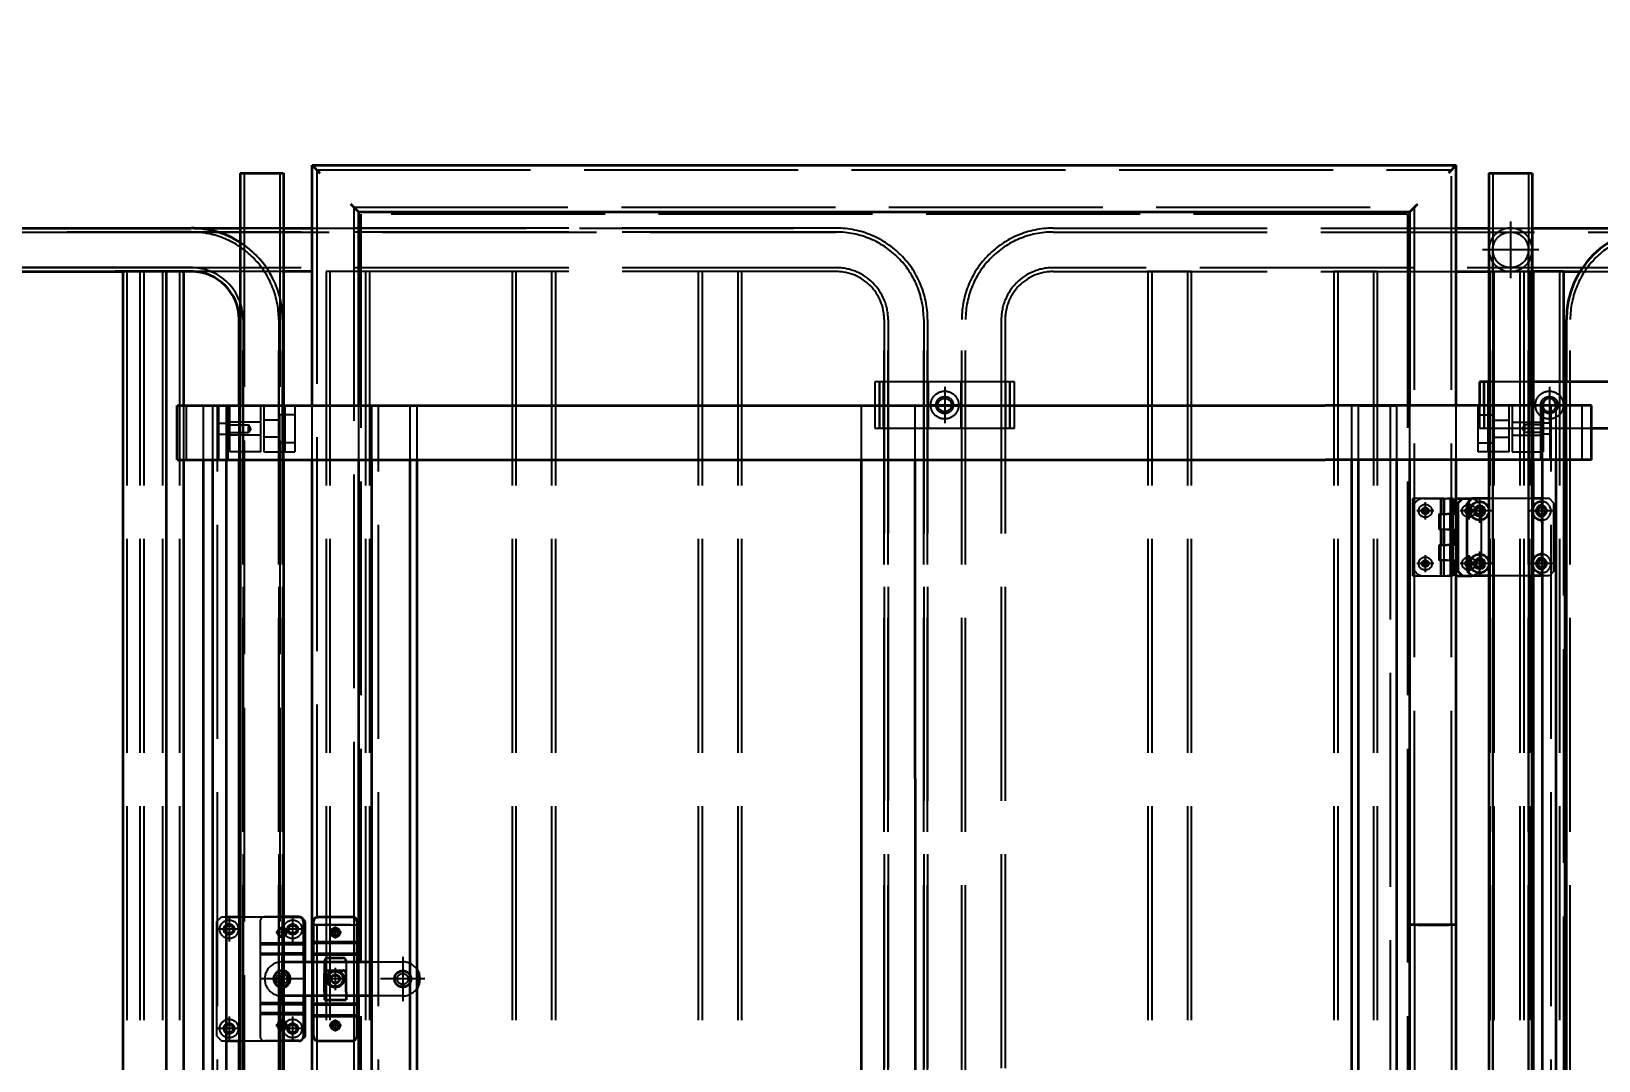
# Model space of a CAD drawing. Header units: millimetres. Extents: x -73083 to 81340, y -6859 to 6812.
# Drawn here: x -67263 to -66252, y -2257 to -1593 of the extents above; entities that cross this region are included whole.
import ezdxf

# ---------------------------------------------------------------- set-up
doc = ezdxf.new("R2010")
doc.units = ezdxf.units.MM
doc.linetypes.add('AM_ISO02W050', pattern=[7.5, 6, -1.5])
doc.linetypes.add('AM_ISO08W050', pattern=[18, 12, -1.5, 3, -1.5])
doc.layers.add('AM_7', color=2, linetype='AM_ISO08W050', lineweight=25)
doc.layers.add('AM_HID', color=1, linetype='AM_ISO02W050', lineweight=25)
doc.layers.add('word_dim', color=253, linetype='Continuous')
doc.styles.get("Standard").update_dxf_attribs({"font": 'romans.shx', "bigfont": 'bigfont.shx'})
doc.dimstyles.new('STANDARD 1-23', dxfattribs={"dimscale": 23, "dimtxt": 3.5, "dimasz": 3, "dimexe": 1, "dimexo": 0, "dimgap": 1, "dimtad": 3, "dimdsep": 46, "dimtxsty": 'Standard', "dimblk1": 'OPEN', "dimblk2": 'OPEN', "dimsah": 1, "dimcen": 0, "dimclrd": 256, "dimclre": 256, "dimclrt": 3, "dimazin": 2, "dimtfac": 1, "dimtmove": 0, "dimatfit": 3, "dimldrblk": 'OPEN', "dimfxl": 0, "dimtolj": 1, "dimtzin": 0, "dimlwd": 13, "dimlwe": 13, "dimarcsym": 0})

# ---------------------------------------------------------------- blocks, each defined once
blk = doc.blocks.new('_Open')
at = {"color": 0, "lineweight": -2}
for p, q in [((-1, 0.167), (0, 0)), ((-1, -0.167), (0, 0)), ((0, 0), (-1, 0))]:
    blk.add_line(p, q, dxfattribs=at)
blk = doc.blocks.new('*D1040')
at = {"layer": 'DEFPOINTS', "color": 0, "ltscale": 2}
for p in [(-68078.9, -1592.7), (-70152.9, -5613.8), (-66960, -5613.8)]:
    blk.add_point(p, dxfattribs=at)
at = {"layer": 'word_dim', "lineweight": 13, "ltscale": 2}
for p, q in [((-68078.9, -1592.7), (-70175.9, -1592.7)), ((-70152.9, -1661.7), (-70152.9, -5544.8)), ((-66960, -5613.8), (-70175.9, -5613.8))]:
    blk.add_line(p, q, dxfattribs=at)
at = {"layer": 'word_dim', "lineweight": 13, "ltscale": 2, "xscale": 69, "yscale": 69, "zscale": 69}
for p, rotation in [((-70152.9, -1592.7), 90), ((-70152.9, -5613.8), 270)]:
    blk.add_blockref('_Open', p, dxfattribs=dict(at, rotation=rotation))
at = {"layer": 'word_dim', "color": 3, "ltscale": 2, "insert": (-70216.1, -3603.3), "char_height": 80.5, "attachment_point": 5, "rotation": 90}
blk.add_mtext('\\A1;4021.2', dxfattribs=at)

msp = doc.modelspace()

# ---------------------------------------------------------------- linework, layer by layer
at = {"color": 7, "lineweight": 35, "ltscale": 23}
for p, q in [((-67128.29833, -1684.09338), (-67114.29833, -1684.09338)), ((-67128.29833, -1684.09338), (-67128.29821, -1834.09338)), ((-67114.29833, -1684.09338), (-67100.29833, -1684.09338)), ((-67100.29833, -1684.09338), (-67100.29821, -1834.09313)), ((-67081.98253, -1679.09338), (-66343.98247, -1679.09265)), ((-67081.98253, -1679.09338), (-67076.98253, -1684.09338)), ((-67081.98241, -1834.09289), (-67081.98253, -1679.09338)), ((-66343.98247, -1679.09265), (-66348.98247, -1684.09265)), ((-66343.98247, -1834.09216), (-66343.98247, -1679.09265)), ((-66322.98296, -1684.09265), (-66308.98296, -1684.09265)), ((-66322.98296, -1684.09265), (-66322.98296, -1834.09265)), ((-66308.98296, -1684.09265), (-66294.98296, -1684.09265)), ((-66294.98296, -1684.09265), (-66294.98296, -1834.0924)), ((-67051.98247, -1709.09338), (-67056.98247, -1704.09338)), ((-66373.98247, -1709.09265), (-66368.98247, -1704.09265)), ((-67051.98247, -1709.09338), (-66373.98247, -1709.09265)), ((-67051.98247, -1709.09338), (-67051.98247, -1834.09289)), ((-66373.98247, -1834.09216), (-66373.98247, -1709.09265)), ((-66373.98247, -1834.0924), (-66373.98247, -1709.09265)), ((-67584.98131, -1719.64343), (-67179.98131, -1719.64294)), ((-67179.98131, -1719.64294), (-67159.98131, -1719.64294)), ((-67158.04296, -1719.6715), (-67128.30138, -1719.6715)), ((-67100.30138, -1719.6715), (-67081.98558, -1719.6715)), ((-66343.98565, -1719.67077), (-66322.98613, -1719.67077)), ((-66294.98613, -1719.67077), (-66215.76714, -1719.67077)), ((-66294.98223, -1778.6466), (-66294.98198, -1733.67761)), ((-66294.97783, -1733.69323), (-66294.97783, -1747.60876)), ((-67285.98235, -1747.64294), (-67203.98229, -1747.64294)), ((-67284.95806, -1747.67175), (-67208.95708, -1747.67175)), ((-67203.98546, -1747.67175), (-67208.95708, -1747.67175)), ((-67175.98229, -1747.64294), (-67203.98229, -1747.64294)), ((-67203.98229, -1747.64294), (-67203.98143, -2800.67102)), ((-67159.98131, -1747.64294), (-67175.98229, -1747.64294)), ((-67175.98229, -1747.64294), (-67175.98143, -2800.67102)), ((-67164.95812, -1747.6715), (-67175.98229, -1747.6715)), ((-67158.57799, -1747.6715), (-67164.95812, -1747.6715)), ((-67164.95812, -1747.6715), (-67164.958, -1834.09338)), ((-67081.98558, -1747.6715), (-67100.30138, -1747.6715)), ((-66343.98565, -1747.67077), (-66322.98027, -1747.67077)), ((-66294.34185, -1747.6466), (-66294.98223, -1747.6466)), ((-66294.34185, -1747.6466), (-66294.34185, -1834.0924)), ((-66294.34111, -1747.6466), (-66294.34111, -1834.0924)), ((-66294.34038, -1747.6466), (-66294.34014, -1834.0924)), ((-66294.3394, -1747.6466), (-66294.3394, -1834.09216)), ((-66294.33867, -1747.6466), (-66294.33867, -1834.09216)), ((-66274.95806, -1747.67077), (-66294.33867, -1747.67077)), ((-66274.95806, -1747.67077), (-66264.19268, -1747.67077)), ((-66274.95806, -1747.67077), (-66274.95806, -1818.79211)), ((-67128.98119, -1834.09313), (-67128.98131, -1778.64294)), ((-66294.98223, -1834.0924), (-66294.98223, -1778.6466)), ((-66272.97759, -1818.79504), (-66272.97759, -1778.6466)), ((-66328.97759, -1818.79504), (-66328.97759, -1834.09216)), ((-66325.97759, -1818.79504), (-66328.97759, -1818.79504)), ((-66325.97759, -1834.09167), (-66325.97759, -1818.79504)), ((-66322.98345, -1818.79504), (-66325.97759, -1818.79504)), ((-66241.97759, -1818.79504), (-66294.34233, -1818.79504)), ((-67168.88524, -1834.09338), (-66428.52813, -1834.09265)), ((-67168.88524, -1869.09338), (-67168.88524, -1834.09338)), ((-66256.8853, -1834.09265), (-66428.52813, -1834.09265)), ((-66407.06377, -1834.09265), (-66382.31499, -1834.09265)), ((-66256.8853, -1869.09265), (-66256.8853, -1834.09265)), ((-66256.88604, -1848.79504), (-66241.97759, -1848.79504)), ((-67168.88524, -1869.09338), (-66428.52813, -1869.09265)), ((-67164.958, -1869.09338), (-67164.95726, -2704.09338)), ((-67152.07982, -2704.09338), (-67152.08055, -1869.09313)), ((-67146.28502, -1869.09313), (-67146.28429, -2704.09338)), ((-67137.22533, -2704.09289), (-67137.22606, -1869.09313)), ((-67128.98095, -2164.09338), (-67128.98119, -1869.09313)), ((-67128.29808, -1869.09313), (-67128.29735, -2704.09338)), ((-67100.29808, -1869.09313), (-67100.29735, -2704.09289)), ((-67081.98204, -2169.09338), (-67081.98229, -1869.09289)), ((-67051.98247, -1869.09289), (-67051.98198, -2193.09387)), ((-67043.45903, -2704.09338), (-67043.45977, -1869.09338)), ((-67018.7105, -2704.09338), (-67018.71123, -1869.09338)), ((-67014.46856, -1869.09338), (-67014.46782, -2704.09338)), ((-66727.88823, -1869.09313), (-66727.8875, -2704.09289)), ((-66692.8875, -2704.09289), (-66692.88823, -1869.09289)), ((-66256.8853, -1869.09265), (-66428.52813, -1869.09265)), ((-66411.30571, -2704.09289), (-66411.30645, -1869.09265)), ((-66407.06304, -2704.09289), (-66407.06377, -1869.09265)), ((-66382.31401, -2704.09289), (-66382.31475, -1869.09265)), ((-66373.98149, -2704.0924), (-66373.98247, -1869.0924)), ((-66373.98198, -2169.09265), (-66373.98223, -1869.09216)), ((-66343.98198, -2169.09265), (-66343.98223, -1869.09216)), ((-66322.98272, -1869.0924), (-66322.98198, -2704.09289)), ((-66294.98272, -1869.0924), (-66294.98198, -2704.0924)), ((-66294.98223, -1894.09265), (-66294.98223, -1869.0924)), ((-66294.34185, -1869.09216), (-66294.34185, -1894.0924)), ((-66294.34111, -1869.09216), (-66294.34111, -1894.0924)), ((-66294.34014, -1869.09191), (-66294.34014, -1894.0924)), ((-66294.3394, -1869.09191), (-66294.3394, -1894.09216)), ((-66294.33867, -1869.09191), (-66294.33867, -1894.09216)), ((-66288.54253, -1869.0924), (-66288.5418, -2704.0924)), ((-66279.48345, -2704.0924), (-66279.48418, -1869.0924)), ((-66273.68779, -2704.0924), (-66273.68853, -1869.0924)), ((-66272.97686, -2704.09191), (-66272.97759, -1869.09167)), ((-66343.98223, -1894.09265), (-66334.98198, -1894.09265)), ((-66339.98223, -1894.09265), (-66342.98223, -1897.09265)), ((-66342.98223, -1897.09265), (-66342.98223, -1941.09265)), ((-66339.98223, -1894.09265), (-66333.98247, -1894.09265)), ((-66333.98223, -1894.09265), (-66336.98223, -1897.09265)), ((-66336.98223, -1941.09265), (-66336.98223, -1897.09265)), ((-66322.98296, -1894.09265), (-66333.98223, -1894.09265)), ((-66288.54277, -1894.09265), (-66294.98296, -1894.09265)), ((-66343.98223, -1944.09265), (-66339.98223, -1944.09265)), ((-66339.98223, -1944.09265), (-66342.98223, -1941.09265)), ((-66339.98223, -1944.09265), (-66333.98223, -1944.09265)), ((-66336.98223, -1941.09265), (-66333.98223, -1944.09265)), ((-66322.98272, -1944.09265), (-66333.98223, -1944.09265)), ((-66288.54277, -1944.09265), (-66294.98272, -1944.09265)), ((-66294.98174, -2544.09289), (-66294.98223, -1944.09265)), ((-66294.34185, -1944.0924), (-66294.34111, -2544.0924)), ((-66294.34087, -1944.0924), (-66294.34038, -2544.0924)), ((-66294.34014, -1944.0924), (-66294.33965, -2544.0924)), ((-66294.3394, -1944.09216), (-66294.33892, -2544.0924)), ((-66294.33843, -1944.09216), (-66294.33794, -2544.09191)), ((-67137.22594, -2164.09338), (-67128.29796, -2164.09338)), ((-67100.29796, -2164.09338), (-67089.48107, -2164.09338)), ((-67090.48095, -2164.09362), (-67100.29784, -2164.09362)), ((-67089.18773, -2164.38659), (-67089.48107, -2164.09338)), ((-67086.48107, -2167.09338), (-67087.77404, -2165.80041)), ((-67087.48095, -2167.09362), (-67087.48095, -2181.09362)), ((-67086.48107, -2193.09387), (-67086.48107, -2167.09338)), ((-67081.98204, -2169.09338), (-67080.98095, -2169.09338)), ((-67080.98095, -2169.09338), (-67081.98204, -2169.09338)), ((-67081.98204, -2193.09387), (-67081.98204, -2169.09338)), ((-67080.98095, -2180.09362), (-67080.98095, -2167.09362)), ((-67077.98095, -2164.09362), (-67055.98101, -2164.09362)), ((-67052.98101, -2180.09362), (-67052.98101, -2167.09362)), ((-67052.98101, -2169.09338), (-67051.98198, -2169.09338)), ((-67052.98101, -2169.09338), (-67051.98198, -2169.09338)), ((-66368.98198, -2169.09265), (-66373.98198, -2169.09265)), ((-66368.98198, -2169.09265), (-66373.98198, -2169.09265)), ((-66373.98149, -2704.0924), (-66373.98198, -2169.09265)), ((-66368.98198, -2169.09265), (-66348.98198, -2169.09265)), ((-66348.98198, -2169.09265), (-66368.98198, -2169.09265)), ((-66343.98198, -2169.09265), (-66348.98198, -2169.09265)), ((-66343.98198, -2169.09265), (-66348.98198, -2169.09265)), ((-66343.98149, -2704.0924), (-66343.98198, -2169.09265)), ((-67087.48095, -2181.09362), (-67100.29784, -2181.09362)), ((-67087.48095, -2181.09362), (-67087.48095, -2187.59387)), ((-67080.98095, -2187.59387), (-67080.98095, -2180.09362)), ((-67080.98095, -2180.09362), (-67052.98101, -2180.09362)), ((-67052.98101, -2187.59387), (-67052.98101, -2180.09362)), ((-67087.48095, -2187.59387), (-67100.29784, -2187.59387)), ((-67100.29784, -2193.09387), (-67043.45977, -2193.09387)), ((-67087.48095, -2187.59387), (-67087.48095, -2193.09387)), ((-67080.98095, -2193.09387), (-67080.98095, -2187.59387)), ((-67080.98095, -2187.59387), (-67052.98101, -2187.59387)), ((-67073.98095, -2193.09387), (-67073.98095, -2192.59387)), ((-67071.98095, -2190.59387), (-67061.98101, -2190.59387)), ((-67059.98101, -2192.59387), (-67059.98101, -2193.09387)), ((-67052.98101, -2193.09387), (-67052.98101, -2187.59387)), ((-67073.98107, -2212.59387), (-67073.98107, -2200.59387)), ((-67071.98107, -2198.59387), (-67066.99004, -2198.59387)), ((-67066.97222, -2198.59387), (-67061.98101, -2198.59387)), ((-67059.98101, -2212.59387), (-67059.98101, -2200.59387)), ((-67073.98095, -2212.59387), (-67073.98095, -2217.59387)), ((-67059.98101, -2212.59387), (-67059.98101, -2217.59387)), ((-67073.98107, -2215.09387), (-67100.29784, -2215.09387)), ((-67087.48095, -2220.59387), (-67100.29784, -2220.59387)), ((-67087.48095, -2215.09387), (-67087.48095, -2220.59387)), ((-67087.48095, -2220.59387), (-67087.48095, -2227.09387)), ((-67086.48095, -2241.09338), (-67086.48107, -2215.09387)), ((-67081.98156, -2704.09289), (-67081.98204, -2215.09387)), ((-67080.98095, -2220.59387), (-67080.98095, -2215.09387)), ((-67080.98095, -2220.59387), (-67052.98101, -2220.59387)), ((-67080.98095, -2228.09387), (-67080.98095, -2220.59387)), ((-67073.98095, -2217.59387), (-67059.98101, -2217.59387)), ((-67043.45977, -2215.09387), (-67059.98101, -2215.09387)), ((-67052.98101, -2220.59387), (-67052.98101, -2215.09387)), ((-67052.98101, -2228.09387), (-67052.98101, -2220.59387)), ((-67051.98198, -2215.09387), (-67051.98149, -2704.09289)), ((-67087.48095, -2227.09387), (-67100.29784, -2227.09387)), ((-67087.48095, -2227.09387), (-67087.48095, -2241.09387)), ((-67080.98095, -2228.09387), (-67052.98101, -2228.09387)), ((-67080.98095, -2241.09387), (-67080.98095, -2228.09387)), ((-67052.98101, -2241.09387), (-67052.98101, -2228.09387)), ((-67089.18859, -2243.8009), (-67089.48095, -2244.09338)), ((-67086.48095, -2241.09338), (-67087.77355, -2242.38586)), ((-67137.22582, -2244.09338), (-67128.29784, -2244.09338)), ((-67128.98046, -2704.09289), (-67128.98082, -2244.09338)), ((-67090.48095, -2244.09387), (-67100.29784, -2244.09387)), ((-67090.44286, -2244.09338), (-67089.48095, -2244.09338)), ((-67077.98095, -2244.09387), (-67055.98101, -2244.09387))]:
    msp.add_line(p, q, dxfattribs=at)
for centre, radius in [((-66328.98223, -1902.09265), 6), ((-66328.98223, -1902.09265), 3.5), ((-66328.98223, -1902.09265), 2.4585), ((-66328.98223, -1936.09265), 6), ((-66328.98223, -1936.09265), 3.5), ((-66328.98223, -1936.09265), 2.4585), ((-67066.98101, -2174.09362), 3), ((-67066.98198, -2174.09338), 2.067), ((-67066.98101, -2204.09387), 5.5), ((-67066.98101, -2204.09387), 5), ((-67066.98101, -2234.09387), 3), ((-67066.98198, -2234.09338), 2.067)]:
    msp.add_circle(centre, radius, dxfattribs=at)
for centre, radius, start, end in [((-67159.98131, -1778.64294), 59, 57.52037662, 90.00005032), ((-66213.97759, -1778.64636), 59, 90.00005032, 180.00004963), ((-66311.85845, -1733.69152), 16.88079, 359.66883897, 1.48879277), ((-66308.98198, -1733.6466), 14, 359.32136692, 0.67873591), ((-67159.98131, -1778.64294), 31, 0.00005141, 90.00005032), ((-66283.97759, -1833.79504), 4.338, 356.07419168, 183.93441618), ((-66334.98198, -1901.09265), 7, 89.86290012, 90.00005032), ((-66288.98223, -1902.09265), 6, 85.79811794, 274.20198451), ((-66288.98223, -1902.09265), 3.5, 82.78485704, 277.21524541), ((-66288.98223, -1902.09265), 2.4585, 79.70289127, 280.29721801), ((-66288.98223, -1936.09265), 6, 85.79811794, 274.20198451), ((-66288.98223, -1936.09265), 3.5, 82.78422184, 277.21493805), ((-66288.98223, -1936.09265), 2.4585, 79.7028298, 280.29718386), ((-67101.48107, -2174.09338), 2.067, 304.91834583, 55.08175662), ((-67101.48095, -2174.09362), 3, 293.22630849, 66.77379397), ((-67090.48095, -2167.09362), 3, 0.00005147, 90.00005032), ((-67077.98095, -2167.09362), 3, 90.00005032, 180.00004963), ((-67055.98101, -2167.09362), 3, 0.00005141, 90.00005032), ((-67071.98095, -2192.59387), 2, 90.00005032, 180.00004963), ((-67061.98101, -2192.59387), 2, 0.00005141, 90.00005032), ((-67101.48107, -2204.09387), 5.5, 282.42276605, 77.5773364), ((-67101.48107, -2204.09387), 5, 283.68809957, 76.31200288), ((-67071.98107, -2200.59387), 2, 90.00005032, 180.00004963), ((-67061.98101, -2200.59387), 2, 0.00005141, 90.00005032), ((-67023.48101, -2204.09338), 11, 325.01610234, 34.98400353), ((-67101.48095, -2234.09387), 3, 293.22630849, 66.77379397), ((-67101.48095, -2234.09338), 2.067, 304.91834583, 55.08185907), ((-67090.48095, -2241.09387), 3, 270.00005214, 0.00005135), ((-67077.98095, -2241.09387), 3, 180.00004963, 270.00005214), ((-67055.98101, -2241.09387), 3, 270.00005214, 0.00005135)]:
    msp.add_arc(centre, radius, start, end, dxfattribs=at)
at = {"layer": 'AM_7', "ltscale": 23}
for p, q in [((-66308.98198, -1715.44665), (-66308.98198, -1751.84655)), ((-66290.78203, -1733.6466), (-66327.18193, -1733.6466)), ((-66673.95708, -1822.09558), (-66673.95708, -1845.49548)), ((-66283.97759, -1822.09509), (-66283.97759, -1845.49499)), ((-66662.25689, -1833.79553), (-66685.65703, -1833.79553)), ((-66272.27764, -1833.79504), (-66295.67754, -1833.79504)), ((-66363.98198, -1896.56774), (-66363.98198, -1907.61755)), ((-66335.98198, -1896.5675), (-66335.98198, -1907.61755)), ((-66328.98223, -1894.2926), (-66328.98223, -1909.8927)), ((-66288.98223, -1894.2926), (-66288.98223, -1909.8927)), ((-66358.45684, -1902.09265), (-66369.50689, -1902.09265)), ((-66330.45684, -1902.09265), (-66341.50689, -1902.09265)), ((-66321.18242, -1902.09265), (-66336.78228, -1902.09265)), ((-66281.18242, -1902.09265), (-66296.78228, -1902.09265)), ((-66363.98198, -1930.56774), (-66363.98198, -1941.61755)), ((-66335.98198, -1930.5675), (-66335.98198, -1941.61755)), ((-66328.98223, -1928.2926), (-66328.98223, -1943.8927)), ((-66288.98223, -1928.2926), (-66288.98223, -1943.8927)), ((-66358.45684, -1936.09265), (-66369.50689, -1936.09265)), ((-66330.45684, -1936.09265), (-66341.50689, -1936.09265)), ((-66321.18242, -1936.09265), (-66336.78228, -1936.09265)), ((-66281.18242, -1936.09265), (-66296.78228, -1936.09265)), ((-67127.68077, -2172.09338), (-67143.28087, -2172.09338)), ((-67135.48082, -2164.29333), (-67135.48082, -2179.89343)), ((-67086.68077, -2172.09338), (-67102.28087, -2172.09338)), ((-67101.48095, -2170.19348), (-67101.48095, -2177.99353)), ((-67094.48082, -2164.29333), (-67094.48082, -2179.89343)), ((-67066.98198, -2171.40612), (-67066.98198, -2176.78039)), ((-67066.98101, -2170.19348), (-67066.98101, -2177.99353)), ((-67097.58092, -2174.09362), (-67105.38097, -2174.09362)), ((-67063.08086, -2174.09362), (-67070.88097, -2174.09362)), ((-67064.29497, -2174.09338), (-67069.66918, -2174.09338)), ((-67101.48107, -2189.79357), (-67101.48107, -2218.39367)), ((-67023.48101, -2189.79357), (-67023.48101, -2218.39367)), ((-67066.98101, -2196.94348), (-67066.98101, -2211.24328)), ((-67087.18102, -2204.09387), (-67115.78099, -2204.09387)), ((-67059.8311, -2204.09387), (-67074.13109, -2204.09387)), ((-67009.18096, -2204.09338), (-67037.78106, -2204.09338)), ((-67135.48082, -2228.29309), (-67135.48082, -2243.89367)), ((-67101.48095, -2230.19348), (-67101.48095, -2237.99328)), ((-67094.48082, -2228.29309), (-67094.48082, -2243.89367)), ((-67066.98198, -2231.40637), (-67066.98198, -2236.78039)), ((-67066.98101, -2230.19348), (-67066.98101, -2237.99328)), ((-67127.68077, -2236.09338), (-67143.28075, -2236.09338)), ((-67097.58092, -2234.09387), (-67105.38097, -2234.09387)), ((-67086.68077, -2236.09338), (-67102.28075, -2236.09338)), ((-67063.08086, -2234.09387), (-67070.88097, -2234.09387)), ((-67064.29497, -2234.09338), (-67069.66918, -2234.09338))]:
    msp.add_line(p, q, dxfattribs=at)
at = {"layer": 'AM_HID', "ltscale": 23}
for p, q in [((-67125.79833, -1684.09338), (-67125.79711, -2934.09338)), ((-67102.79833, -1684.09338), (-67102.79711, -2934.09338)), ((-67081.98241, -1679.09338), (-67076.98229, -1684.09338)), ((-67078.98253, -1682.09338), (-66346.98247, -1682.09265)), ((-67078.98253, -1682.09338), (-67078.98204, -2169.09338)), ((-66343.98247, -1679.09265), (-66348.98223, -1684.09265)), ((-66346.98198, -2169.09265), (-66346.98247, -1682.09265)), ((-66320.48296, -1684.09265), (-66320.48174, -2934.09289)), ((-66297.48296, -1684.09265), (-66297.48174, -2934.09289)), ((-67056.98223, -1704.09338), (-67051.98223, -1709.09338)), ((-67054.98247, -1706.09338), (-66370.98247, -1706.09265)), ((-67054.98247, -1706.09338), (-67054.98198, -2169.09338)), ((-66368.98223, -1704.09265), (-66373.98223, -1709.09265)), ((-66370.98198, -2169.09265), (-66370.98247, -1706.09265)), ((-67051.98247, -1709.09338), (-66373.98247, -1709.09265)), ((-67051.98247, -1709.09338), (-67051.98198, -2169.09338)), ((-66375.48247, -1710.59265), (-67050.48247, -1710.59338)), ((-67050.48247, -1710.59338), (-67050.48149, -2917.59338)), ((-66375.48247, -1710.59265), (-66375.48149, -2917.59289)), ((-67613.95708, -1719.67199), (-67208.95708, -1719.67175)), ((-67613.95708, -1722.17199), (-67208.95708, -1722.17175)), ((-67584.98131, -1722.14343), (-67179.98131, -1722.14294)), ((-66743.95708, -1719.67126), (-67208.95708, -1719.67175)), ((-67208.95708, -1719.67175), (-67158.04296, -1719.6715)), ((-67208.95708, -1722.17175), (-66743.95708, -1722.17126)), ((-66743.95708, -1722.17126), (-67208.95708, -1722.17175)), ((-67159.98131, -1719.64294), (-67179.98131, -1719.64294)), ((-67179.98131, -1722.14294), (-67159.98131, -1722.14294)), ((-67159.98131, -1722.14294), (-67179.98131, -1722.14294)), ((-67128.30138, -1719.6715), (-67100.30138, -1719.6715)), ((-67081.98558, -1719.6715), (-66743.95708, -1719.67126)), ((-66603.95708, -1719.67102), (-66343.98565, -1719.67077)), ((-66603.95708, -1722.17102), (-66198.95708, -1722.17077)), ((-66322.98613, -1719.67077), (-66294.98613, -1719.67077)), ((-66294.97783, -1733.78918), (-66294.97783, -1733.69323)), ((-67208.95708, -1745.17175), (-67613.95708, -1745.17199)), ((-67179.98131, -1745.14294), (-67584.98131, -1745.14343)), ((-66743.95708, -1745.17126), (-67208.95708, -1745.17175)), ((-67164.95812, -1747.6715), (-67203.98546, -1747.67175)), ((-67203.98229, -1747.64294), (-67179.98131, -1747.64294)), ((-67201.48229, -1747.64294), (-67201.48131, -2828.6427)), ((-67175.98229, -1747.6715), (-67192.95812, -1747.67175)), ((-67192.95812, -1747.67175), (-67192.95714, -2828.6715)), ((-67190.45812, -1747.67175), (-67190.45714, -2828.6715)), ((-67179.98131, -1745.14294), (-67159.98131, -1745.14294)), ((-67159.98131, -1745.14294), (-67179.98131, -1745.14294)), ((-67179.98131, -1747.64294), (-67159.98131, -1747.64294)), ((-67175.98229, -1747.64294), (-67179.98131, -1747.64294)), ((-67178.48229, -1747.64294), (-67178.48131, -2828.6427)), ((-67167.45812, -1747.6715), (-67167.45714, -2828.6715)), ((-67100.30138, -1747.6715), (-67158.57799, -1747.6715)), ((-66743.95708, -1747.67126), (-67081.98558, -1747.6715)), ((-67044.95806, -1747.6715), (-67072.95812, -1747.6715)), ((-67072.95812, -1747.6715), (-67072.95714, -2828.6715)), ((-67070.45812, -1747.6715), (-67070.45714, -2828.6715)), ((-67047.45806, -1747.6715), (-67047.45708, -2828.6715)), ((-67044.95806, -1747.6715), (-67044.95708, -2828.6715)), ((-66924.95806, -1747.6715), (-66952.95806, -1747.6715)), ((-66952.95806, -1747.6715), (-66952.95708, -2828.6715)), ((-66950.45806, -1747.6715), (-66950.45708, -2828.6715)), ((-66927.45806, -1747.6715), (-66927.45708, -2828.6715)), ((-66924.95806, -1747.6715), (-66924.95708, -2828.6715)), ((-66804.95806, -1747.67126), (-66832.95806, -1747.67126)), ((-66832.95806, -1747.67126), (-66832.95708, -2828.67102)), ((-66830.45806, -1747.67126), (-66830.45708, -2828.67102)), ((-66807.45806, -1747.67126), (-66807.45708, -2828.67102)), ((-66804.95806, -1747.67126), (-66804.95708, -2828.67102)), ((-66198.95708, -1745.17077), (-66603.95708, -1745.17102)), ((-66603.95708, -1747.67102), (-66343.98565, -1747.67077)), ((-66514.95806, -1747.67102), (-66542.95806, -1747.67102)), ((-66542.95806, -1747.67102), (-66542.95708, -2828.67102)), ((-66540.45806, -1747.67102), (-66540.45708, -2828.67102)), ((-66517.45806, -1747.67102), (-66517.45708, -2828.67102)), ((-66514.95806, -1747.67102), (-66514.95708, -2828.67102)), ((-66394.95806, -1747.67102), (-66422.95806, -1747.67102)), ((-66422.95806, -1747.67102), (-66422.95708, -2828.67102)), ((-66420.45806, -1747.67102), (-66420.45708, -2828.67102)), ((-66397.45806, -1747.67102), (-66397.45708, -2828.67102)), ((-66394.95806, -1747.67102), (-66394.95708, -2828.67102)), ((-66322.98027, -1747.67077), (-66274.95806, -1747.67077)), ((-66308.34209, -1747.6466), (-66322.34185, -1747.6466)), ((-66322.34185, -1747.6466), (-66322.34087, -2828.6466)), ((-66322.34111, -1747.6466), (-66322.34014, -2828.6466)), ((-66322.34038, -1747.6466), (-66322.3394, -2828.6466)), ((-66322.3394, -1747.6466), (-66322.33867, -2828.6466)), ((-66322.33867, -1747.6466), (-66322.3377, -2828.6466)), ((-66319.84185, -1747.6466), (-66319.84087, -2828.6466)), ((-66319.84111, -1747.6466), (-66319.84014, -2828.6466)), ((-66319.84038, -1747.6466), (-66319.8394, -2828.6466)), ((-66319.8394, -1747.6466), (-66319.83867, -2828.6466)), ((-66319.83867, -1747.6466), (-66319.8377, -2828.6466)), ((-66294.98223, -1747.6466), (-66308.34209, -1747.6466)), ((-66294.33867, -1747.67077), (-66302.95806, -1747.67077)), ((-66302.95806, -1747.67077), (-66302.95708, -2828.67102)), ((-66300.45806, -1747.67077), (-66300.45708, -2828.67102)), ((-66296.84185, -1747.6466), (-66296.84087, -2828.6466)), ((-66296.84111, -1747.6466), (-66296.84014, -2828.6466)), ((-66296.84038, -1747.6466), (-66296.8394, -2828.6466)), ((-66296.8394, -1747.6466), (-66296.83867, -2828.6466)), ((-66296.83867, -1747.6466), (-66296.8377, -2828.6466)), ((-66294.97783, -1747.60876), (-66294.97759, -1778.6466)), ((-66277.45806, -1747.67077), (-66277.45708, -2828.67102)), ((-66264.19268, -1747.67077), (-66215.27471, -1747.67077)), ((-67128.98131, -1778.64294), (-67128.98021, -2971.6427)), ((-67126.48131, -1778.64294), (-67126.48021, -2971.6427)), ((-67126.48021, -2971.6427), (-67126.48131, -1778.64294)), ((-67103.48131, -1778.64294), (-67103.48021, -2971.6427)), ((-67103.48021, -2971.6427), (-67103.48131, -1778.64294)), ((-67100.98131, -1778.64294), (-67100.98021, -2971.6427)), ((-67100.98021, -2971.6427), (-67100.98131, -1778.64294)), ((-66712.95708, -1778.67126), (-66712.95586, -2971.67102)), ((-66712.95586, -2971.67102), (-66712.95708, -1778.67126)), ((-66710.45708, -1778.67126), (-66710.45586, -2971.67102)), ((-66710.45586, -2971.67102), (-66710.45708, -1778.67126)), ((-66687.45708, -1778.67126), (-66687.45586, -2971.67102)), ((-66687.45586, -2971.67102), (-66687.45708, -1778.67126)), ((-66684.95708, -1778.67126), (-66684.95586, -2971.67102)), ((-66684.95586, -2971.67102), (-66684.95708, -1778.67126)), ((-66662.95586, -2971.67102), (-66662.95708, -1778.67126)), ((-66660.45586, -2971.67102), (-66660.45708, -1778.67126)), ((-66637.45708, -1778.67126), (-66637.45586, -2971.67102)), ((-66634.95708, -1778.67126), (-66634.95635, -2588.67102)), ((-66322.98125, -2971.6466), (-66322.98223, -1778.6466)), ((-66322.97661, -2971.6466), (-66322.97759, -1778.6466)), ((-66320.48125, -2971.6466), (-66320.48223, -1778.6466)), ((-66320.47661, -2971.6466), (-66320.47759, -1778.6466)), ((-66297.48125, -2971.6466), (-66297.48223, -1778.6466)), ((-66297.47661, -2971.6466), (-66297.47759, -1778.6466)), ((-66294.97661, -2828.64611), (-66294.97759, -1778.6466)), ((-66270.47661, -2971.6466), (-66270.47759, -1778.6466)), ((-66718.95708, -1818.79528), (-66718.95684, -1848.79528)), ((-66715.95708, -1818.79528), (-66718.95708, -1818.79528)), ((-66715.95684, -1848.79528), (-66715.95708, -1818.79528)), ((-66631.95708, -1818.79528), (-66715.95708, -1818.79528)), ((-66715.95708, -1818.79553), (-66715.95708, -1848.79553)), ((-66713.42241, -1848.79553), (-66713.42241, -1818.79553)), ((-66713.42241, -1848.79553), (-66713.42241, -1818.79553)), ((-66684.4915, -1848.79553), (-66684.4915, -1818.79553)), ((-66684.4915, -1848.79553), (-66684.4915, -1818.79553)), ((-66663.42241, -1848.79553), (-66663.42241, -1818.79553)), ((-66663.42241, -1848.79553), (-66663.42241, -1818.79553)), ((-66634.4915, -1848.79528), (-66634.4915, -1818.79528)), ((-66634.4915, -1848.79528), (-66634.4915, -1818.79528)), ((-66631.95708, -1818.79528), (-66631.95684, -1848.79528)), ((-66628.95708, -1818.79528), (-66631.95708, -1818.79528)), ((-66631.95708, -1848.79553), (-66631.95708, -1818.79553)), ((-66628.95684, -1848.79528), (-66628.95708, -1818.79528)), ((-66325.97759, -1818.79504), (-66325.97759, -1848.79504)), ((-66323.44292, -1848.79504), (-66323.44292, -1818.79504)), ((-66323.44292, -1848.79504), (-66323.44292, -1818.79504)), ((-66294.34233, -1818.79504), (-66322.98345, -1818.79504)), ((-66294.51201, -1848.79504), (-66294.51201, -1818.79504)), ((-66294.51201, -1848.79504), (-66294.51201, -1818.79504)), ((-66274.95806, -1818.79211), (-66274.95708, -2739.09289)), ((-66273.44292, -1848.79504), (-66273.44292, -1818.79504)), ((-66273.44292, -1848.79504), (-66273.44292, -1818.79504)), ((-66272.97759, -1869.09167), (-66272.97759, -1818.79504)), ((-67164.958, -1834.09338), (-67164.958, -1869.09338)), ((-67162.88524, -1869.09338), (-67162.88524, -1834.09338)), ((-67152.08055, -1869.09313), (-67152.08055, -1834.09338)), ((-67152.08055, -1834.09338), (-67146.28502, -1834.09338)), ((-67146.28502, -1834.09338), (-67146.28502, -1869.09313)), ((-67137.22606, -1834.09338), (-67146.28502, -1834.09338)), ((-67143.02086, -2739.09338), (-67143.02172, -1834.09338)), ((-67142.38427, -1834.09338), (-67142.38427, -1869.09338)), ((-67137.22606, -1869.09313), (-67137.22606, -1834.09338)), ((-67136.38427, -1834.09338), (-67136.38427, -1869.09338)), ((-67134.9829, -1864.09338), (-67134.9829, -1834.09338)), ((-67114.9829, -1834.09338), (-67134.9829, -1834.09338)), ((-67128.98119, -1869.09313), (-67128.98119, -1834.09313)), ((-67128.48278, -1864.09338), (-67128.48278, -1834.09338)), ((-67128.48217, -1864.09338), (-67128.48217, -1834.09338)), ((-67128.29821, -1834.09338), (-67128.29808, -1869.09313)), ((-67114.9829, -1864.09338), (-67114.9829, -1834.09338)), ((-67112.9829, -1834.09338), (-67092.9829, -1834.09338)), ((-67112.9829, -1834.09338), (-67112.9829, -1864.09338)), ((-67100.29821, -1834.09313), (-67100.29808, -1869.09313)), ((-67099.48278, -1834.09338), (-67099.48278, -1864.09338)), ((-67099.48217, -1834.09338), (-67099.48217, -1864.09338)), ((-67092.9829, -1834.09338), (-67092.9829, -1864.09338)), ((-67081.98229, -1869.09289), (-67081.98241, -1834.09289)), ((-67051.98247, -1834.09289), (-67051.98247, -1869.09289)), ((-67043.45977, -1834.09338), (-67018.71123, -1834.09338)), ((-67043.45977, -1869.09338), (-67043.45977, -1834.09338)), ((-67039.21636, -2739.09338), (-67039.21709, -1834.09338)), ((-67018.71123, -1869.09338), (-67018.71123, -1834.09338)), ((-67018.71123, -1834.09338), (-67014.46856, -1834.09338)), ((-67014.46856, -1834.09338), (-67014.46856, -1869.09338)), ((-66692.88823, -1834.09289), (-66727.88823, -1834.09313)), ((-66727.88823, -1834.09313), (-66727.88823, -1869.09313)), ((-66692.88823, -1869.09289), (-66692.88823, -1834.09289)), ((-66411.30645, -1869.09265), (-66411.30645, -1834.09265)), ((-66407.06377, -1834.09265), (-66411.30645, -1834.09265)), ((-66407.06377, -1869.09265), (-66407.06377, -1834.09265)), ((-66386.55742, -1834.09265), (-66386.55669, -2739.09289)), ((-66382.31475, -1869.09265), (-66382.31499, -1834.09265)), ((-66373.98223, -1869.09216), (-66373.98247, -1834.09216)), ((-66373.98247, -1869.0924), (-66373.98247, -1834.0924)), ((-66343.98223, -1869.09216), (-66343.98247, -1834.09216)), ((-66329.98296, -1864.09265), (-66329.98296, -1834.09265)), ((-66309.98296, -1834.09265), (-66329.98296, -1834.09265)), ((-66328.97759, -1834.09216), (-66328.97759, -1848.79504)), ((-66325.97759, -1848.79504), (-66325.97759, -1834.09167)), ((-66323.48272, -1864.09265), (-66323.48296, -1834.09265)), ((-66323.48223, -1864.09265), (-66323.48223, -1834.09265)), ((-66322.98296, -1834.09265), (-66322.98272, -1869.0924)), ((-66309.98296, -1864.09265), (-66309.98296, -1834.09265)), ((-66307.98296, -1834.09265), (-66288.54277, -1834.09265)), ((-66307.98296, -1834.09265), (-66307.98296, -1864.09265)), ((-66294.98296, -1834.0924), (-66294.98272, -1869.0924)), ((-66294.98223, -1869.0924), (-66294.98223, -1834.0924)), ((-66294.48296, -1834.09265), (-66294.48272, -1864.09265)), ((-66294.48223, -1834.09265), (-66294.48223, -1864.09265)), ((-66294.34185, -1834.0924), (-66294.34185, -1869.09216)), ((-66294.34111, -1834.0924), (-66294.34111, -1869.09216)), ((-66294.34014, -1834.0924), (-66294.34014, -1869.09191)), ((-66294.3394, -1834.09216), (-66294.3394, -1869.09191)), ((-66294.33867, -1834.09216), (-66294.33867, -1869.09191)), ((-66289.38433, -1869.09265), (-66289.38433, -1834.09265)), ((-66288.54277, -1834.09265), (-66288.54253, -1869.0924)), ((-66279.48418, -1834.09265), (-66288.54277, -1834.09265)), ((-66287.98296, -1834.09265), (-66287.98296, -1864.09265)), ((-66283.38433, -1869.09265), (-66283.38433, -1834.09265)), ((-66282.74639, -2739.09289), (-66282.74712, -1834.09265)), ((-66279.48418, -1869.0924), (-66279.48418, -1834.09265)), ((-66273.68877, -1834.09265), (-66279.48418, -1834.09265)), ((-66273.68853, -1869.0924), (-66273.68877, -1834.09265)), ((-66262.8853, -1869.09265), (-66262.8853, -1834.09265)), ((-67142.38366, -1845.59338), (-67136.38366, -1845.59338)), ((-67134.98265, -1846.63488), (-67122.98265, -1846.63488)), ((-67114.98253, -1844.90539), (-67134.98253, -1844.90539)), ((-67122.98265, -1846.63488), (-67122.98265, -1850.27209)), ((-67121.56322, -1849.09338), (-67122.98265, -1846.63488)), ((-67122.98265, -1851.55187), (-67122.98265, -1847.91467)), ((-67121.56322, -1849.09338), (-67122.98265, -1851.55187)), ((-67102.98253, -1843.59338), (-67112.98253, -1843.59338)), ((-67102.98253, -1840.09338), (-67102.98253, -1844.77844)), ((-67092.98253, -1840.09338), (-67102.98253, -1840.09338)), ((-67102.98253, -1844.77844), (-67102.98241, -1858.09338)), ((-66718.95684, -1848.79528), (-66715.95684, -1848.79528)), ((-66715.95684, -1848.79528), (-66631.95684, -1848.79528)), ((-66631.95684, -1848.79528), (-66628.95684, -1848.79528)), ((-66329.98247, -1840.09265), (-66319.98247, -1840.09265)), ((-66328.97759, -1848.79504), (-66325.97759, -1848.79504)), ((-66325.97759, -1848.79504), (-66256.88604, -1848.79504)), ((-66319.98247, -1853.40759), (-66319.98247, -1840.09265)), ((-66319.98247, -1843.59265), (-66309.98247, -1843.59265)), ((-66307.98247, -1844.90466), (-66287.98247, -1844.90466)), ((-66301.40215, -1849.09265), (-66299.98272, -1846.63415)), ((-66301.40215, -1849.09265), (-66299.98272, -1851.55114)), ((-66299.98272, -1846.63415), (-66299.98272, -1850.27136)), ((-66287.98272, -1846.63415), (-66299.98272, -1846.63415)), ((-66299.98272, -1851.55114), (-66299.98272, -1847.91394)), ((-66283.38359, -1845.59265), (-66289.38359, -1845.59265)), ((-67142.38366, -1852.59338), (-67136.38366, -1852.59338)), ((-67134.98265, -1851.55187), (-67122.98265, -1851.55187)), ((-67114.98253, -1853.28137), (-67134.98253, -1853.28137)), ((-67102.98241, -1854.59338), (-67112.98241, -1854.59338)), ((-67092.98241, -1858.09338), (-67102.98241, -1858.09338)), ((-66329.98247, -1858.09265), (-66319.98247, -1858.09265)), ((-66319.98247, -1858.09265), (-66319.98247, -1853.40759)), ((-66319.98247, -1854.59265), (-66309.98247, -1854.59265)), ((-66307.98247, -1853.28063), (-66287.98247, -1853.28063)), ((-66287.98272, -1851.55114), (-66299.98272, -1851.55114)), ((-66283.38359, -1852.59265), (-66289.38359, -1852.59265)), ((-67114.9829, -1864.09338), (-67134.9829, -1864.09338)), ((-67112.9829, -1864.09338), (-67092.9829, -1864.09338)), ((-66309.98296, -1864.09265), (-66329.98296, -1864.09265)), ((-66307.98296, -1864.09265), (-66287.98296, -1864.09265)), ((-66371.98198, -1944.09265), (-66371.98223, -1894.09265)), ((-66351.98223, -1894.09265), (-66371.98223, -1894.09265)), ((-66364.98198, -1894.09265), (-66349.98198, -1894.09265)), ((-66353.98198, -1903.99255), (-66353.98198, -1894.09265)), ((-66353.62188, -1894.09265), (-66353.62188, -1903.99255)), ((-66351.98223, -1894.09265), (-66351.98198, -1944.09265)), ((-66351.98198, -1894.09265), (-66349.98198, -1894.09265)), ((-66351.98198, -1894.09265), (-66351.98198, -1944.09265)), ((-66351.98198, -1894.09265), (-66351.98198, -1903.99255)), ((-66351.80181, -1894.09265), (-66351.80181, -1903.99255)), ((-66349.98198, -1894.09265), (-66347.98198, -1894.09265)), ((-66345.98198, -1894.09265), (-66349.98198, -1894.09265)), ((-66347.98198, -1894.09265), (-66347.98198, -1944.09265)), ((-66347.98198, -1894.09265), (-66347.98198, -1903.99255)), ((-66345.98198, -1903.99255), (-66345.98198, -1894.09265)), ((-66344.98198, -1894.09265), (-66343.98223, -1894.09265)), ((-66344.98198, -1894.09265), (-66344.98198, -1904.21765)), ((-66323.26519, -1894.09265), (-66323.26494, -1944.09265)), ((-66323.26494, -1894.09265), (-66323.26494, -1944.09265)), ((-66294.98296, -1894.09265), (-66322.98296, -1894.09265)), ((-66294.98223, -1944.09265), (-66294.98223, -1894.09265)), ((-66294.69927, -1894.09265), (-66294.69927, -1944.09265)), ((-66294.69927, -1894.09265), (-66294.69927, -1944.09265)), ((-66294.34185, -1894.0924), (-66294.34185, -1944.0924)), ((-66294.34111, -1894.0924), (-66294.34087, -1944.0924)), ((-66294.34014, -1894.0924), (-66294.34014, -1944.0924)), ((-66294.3394, -1894.09216), (-66294.3394, -1944.09216)), ((-66294.33867, -1894.09216), (-66294.33843, -1944.09216)), ((-66283.98223, -1894.09265), (-66288.54277, -1894.09265)), ((-66280.98223, -1897.09265), (-66283.98223, -1894.09265)), ((-66280.98223, -1941.09265), (-66280.98223, -1897.09265)), ((-66371.98198, -1901.09265), (-66371.98198, -1937.09265)), ((-66354.98198, -1903.99255), (-66349.98198, -1903.99255)), ((-66354.98198, -1914.1925), (-66354.98198, -1903.99255)), ((-66353.98198, -1904.21765), (-66349.98198, -1904.21765)), ((-66353.98198, -1914.0177), (-66353.98198, -1904.21765)), ((-66351.98198, -1904.21765), (-66351.98198, -1914.0177)), ((-66345.98198, -1903.99255), (-66349.98198, -1903.99255)), ((-66344.98198, -1904.21765), (-66349.98198, -1904.21765)), ((-66348.16191, -1904.21765), (-66348.16191, -1914.0177)), ((-66347.98198, -1904.21765), (-66347.98198, -1914.0177)), ((-66346.34209, -1914.0177), (-66346.34209, -1904.21765)), ((-66345.98198, -1914.0177), (-66345.98198, -1904.21765)), ((-66327.98198, -1901.09265), (-66327.98198, -1937.09265)), ((-66349.98198, -1914.1925), (-66354.98198, -1914.1925)), ((-66349.98198, -1914.0177), (-66353.98198, -1914.0177)), ((-66353.98198, -1923.99255), (-66353.98198, -1914.1925)), ((-66353.62188, -1914.1925), (-66353.62188, -1923.99255)), ((-66351.98198, -1914.1925), (-66351.98198, -1923.99255)), ((-66351.80181, -1914.1925), (-66351.80181, -1923.99255)), ((-66349.98198, -1914.0177), (-66344.98198, -1914.0177)), ((-66345.98198, -1914.1925), (-66349.98198, -1914.1925)), ((-66347.98198, -1914.1925), (-66347.98198, -1923.99255)), ((-66345.98198, -1923.99255), (-66345.98198, -1914.1925)), ((-66344.98198, -1914.0177), (-66344.98198, -1924.1676)), ((-66354.98198, -1934.1925), (-66354.98198, -1923.99255)), ((-66354.98198, -1923.99255), (-66349.98198, -1923.99255)), ((-66353.98198, -1924.1676), (-66349.98198, -1924.1676)), ((-66353.98198, -1933.96765), (-66353.98198, -1924.1676)), ((-66351.98198, -1924.1676), (-66351.98198, -1933.96765)), ((-66345.98198, -1923.99255), (-66349.98198, -1923.99255)), ((-66344.98198, -1924.1676), (-66349.98198, -1924.1676)), ((-66348.16191, -1924.1676), (-66348.16191, -1933.96765)), ((-66347.98198, -1924.1676), (-66347.98198, -1933.96765)), ((-66346.34209, -1924.1676), (-66346.34209, -1933.96765)), ((-66345.98198, -1933.96765), (-66345.98198, -1924.1676)), ((-66349.98198, -1934.1925), (-66354.98198, -1934.1925)), ((-66349.98198, -1933.96765), (-66353.98198, -1933.96765)), ((-66353.98198, -1944.09265), (-66353.98198, -1934.1925)), ((-66353.62163, -1944.09265), (-66353.62188, -1934.1925)), ((-66351.98198, -1934.1925), (-66351.98198, -1944.09265)), ((-66351.80181, -1944.09265), (-66351.80181, -1934.1925)), ((-66349.98198, -1933.96765), (-66344.98198, -1933.96765)), ((-66345.98198, -1934.1925), (-66349.98198, -1934.1925)), ((-66347.98198, -1934.1925), (-66347.98198, -1944.09265)), ((-66345.98198, -1944.09265), (-66345.98198, -1934.1925)), ((-66344.98198, -1933.96765), (-66344.98198, -1944.09265)), ((-66371.98198, -1944.09265), (-66351.98198, -1944.09265)), ((-66364.98198, -1944.09265), (-66349.98198, -1944.09265)), ((-66351.98198, -1944.09265), (-66349.98198, -1944.09265)), ((-66349.98198, -1944.09265), (-66347.98198, -1944.09265)), ((-66345.98198, -1944.09265), (-66349.98198, -1944.09265)), ((-66344.98198, -1944.09265), (-66343.98223, -1944.09265)), ((-66339.98223, -1944.09265), (-66334.98198, -1944.09265)), ((-66294.98272, -1944.09265), (-66322.98272, -1944.09265)), ((-66283.98223, -1944.09265), (-66288.54277, -1944.09265)), ((-66280.98223, -1941.09265), (-66283.98223, -1944.09265)), ((-67143.48107, -2167.09338), (-67140.48107, -2164.09338)), ((-67143.48095, -2241.09338), (-67143.48107, -2167.09338)), ((-67140.48107, -2164.09338), (-67137.22594, -2164.09338)), ((-67129.26378, -2164.09338), (-67129.26378, -2244.09338)), ((-67129.26378, -2164.09338), (-67129.26366, -2244.09338)), ((-67128.98082, -2244.09338), (-67128.98095, -2164.09338)), ((-67128.29796, -2164.09338), (-67100.29796, -2164.09338)), ((-67115.48095, -2167.09362), (-67115.48095, -2181.09362)), ((-67100.29784, -2164.09362), (-67112.48095, -2164.09362)), ((-67100.69811, -2164.09338), (-67100.69799, -2244.09338)), ((-67100.69811, -2164.09338), (-67100.69799, -2244.09338)), ((-67087.77404, -2165.80041), (-67089.18773, -2164.38659)), ((-67080.98095, -2169.09338), (-67076.98204, -2169.09338)), ((-67076.98204, -2169.09338), (-67080.98095, -2169.09338)), ((-67078.98204, -2169.09338), (-67078.98143, -2946.09338)), ((-67076.98204, -2169.09338), (-67056.98198, -2169.09338)), ((-67056.98198, -2169.09338), (-67076.98204, -2169.09338)), ((-67056.98198, -2169.09338), (-67052.98101, -2169.09338)), ((-67056.98198, -2169.09338), (-67052.98101, -2169.09338)), ((-67054.98198, -2169.09338), (-67054.98149, -2922.09338)), ((-67051.98198, -2169.09338), (-67051.98149, -2919.09338)), ((-66370.98198, -2169.09265), (-66370.98149, -2922.09289)), ((-66346.98198, -2169.09265), (-66346.98149, -2946.09289)), ((-67115.48095, -2181.09362), (-67115.48095, -2187.59387)), ((-67100.29784, -2181.09362), (-67115.48095, -2181.09362)), ((-67087.48095, -2182.11389), (-67115.48095, -2182.11389)), ((-67080.98095, -2181.00183), (-67052.98101, -2181.00183)), ((-67115.48095, -2187.59387), (-67115.48095, -2220.59387)), ((-67100.29784, -2187.59387), (-67115.48095, -2187.59387)), ((-67087.48095, -2188.61389), (-67115.48095, -2188.61389)), ((-67101.48107, -2193.09387), (-67100.29784, -2193.09387)), ((-67087.48095, -2193.09387), (-67087.48095, -2215.09387)), ((-67086.48107, -2215.09387), (-67086.48107, -2193.09387)), ((-67081.98204, -2215.09387), (-67081.98204, -2193.09387)), ((-67080.98095, -2188.50207), (-67052.98101, -2188.50207)), ((-67080.98095, -2215.09387), (-67080.98095, -2193.09387)), ((-67073.98095, -2200.59387), (-67073.98095, -2193.09387)), ((-67059.98101, -2193.09387), (-67059.98101, -2200.59387)), ((-67052.98101, -2215.09387), (-67052.98101, -2193.09387)), ((-67051.98198, -2193.09387), (-67051.98198, -2215.09387)), ((-67043.45977, -2193.09387), (-67023.48101, -2193.09338)), ((-67066.99004, -2198.59387), (-67066.97222, -2198.59387)), ((-67087.48095, -2219.57336), (-67115.48095, -2219.57336)), ((-67100.29784, -2220.59387), (-67115.48095, -2220.59387)), ((-67115.48095, -2220.59387), (-67115.48095, -2227.09387)), ((-67100.29784, -2215.09387), (-67101.48095, -2215.09387)), ((-67080.98095, -2219.68518), (-67052.98101, -2219.68518)), ((-67059.98101, -2215.09387), (-67073.98107, -2215.09387)), ((-67073.98095, -2214.59387), (-67059.98101, -2214.59387)), ((-67023.48101, -2215.09338), (-67043.45977, -2215.09387)), ((-67087.48095, -2226.07336), (-67115.48095, -2226.07336)), ((-67115.48095, -2227.09387), (-67115.48095, -2241.09387)), ((-67100.29784, -2227.09387), (-67115.48095, -2227.09387)), ((-67080.98095, -2227.18518), (-67052.98101, -2227.18518)), ((-67143.48095, -2241.09338), (-67140.48095, -2244.09338)), ((-67087.77355, -2242.38586), (-67089.18859, -2243.8009)), ((-67140.48095, -2244.09338), (-67137.22582, -2244.09338)), ((-67128.29784, -2244.09338), (-67090.44286, -2244.09338)), ((-67100.29784, -2244.09387), (-67112.48095, -2244.09387))]:
    msp.add_line(p, q, dxfattribs=at)
for points in [[(-66322.98223, -1778.6466), (-66322.98198, -1733.99475), (-66322.94951, -1732.69128), (-66322.85161, -1731.74011), (-66322.68926, -1730.79821), (-66322.46294, -1729.8695), (-66322.17363, -1728.95812), (-66321.91631, -1728.28894)], [(-66321.91314, -1739.00183), (-66322.17046, -1738.33264), (-66322.45952, -1737.42126), (-66322.6856, -1736.49255), (-66322.84795, -1735.55041), (-66322.94536, -1734.59948), (-66322.97783, -1733.6444), (-66322.97783, -1733.6427), (-66322.97783, -1733.6925), (-66322.97783, -1736.21008), (-66322.97759, -1778.6466)], [(-66320.48223, -1778.6466), (-66320.48198, -1734.22546), (-66320.48198, -1733.67468), (-66320.48198, -1733.66979), (-66320.48125, -1733.76623), (-66320.48076, -1733.77917), (-66320.48003, -1733.77624), (-66320.47002, -1733.34973), (-66320.37505, -1732.08068), (-66320.2415, -1731.30676), (-66320.05571, -1730.54382), (-66319.60674, -1729.24572)], [(-66319.60332, -1738.04553), (-66320.05205, -1736.74719), (-66320.23784, -1735.98425), (-66320.37114, -1735.21057), (-66320.47441, -1733.5946), (-66320.47637, -1733.52404), (-66320.47661, -1733.51989), (-66320.47686, -1733.52136), (-66320.47759, -1733.56579), (-66320.47783, -1734.85314), (-66320.47759, -1778.6466)], [(-66297.48223, -1778.6466), (-66297.48198, -1734.1051), (-66297.48223, -1733.61145), (-66297.48272, -1733.56335), (-66297.48272, -1733.56091), (-66297.48442, -1733.5946), (-66297.58916, -1735.21252), (-66297.72246, -1735.9862), (-66297.9085, -1736.74914), (-66298.35747, -1738.04748)], [(-66298.35259, -1729.24743), (-66297.90386, -1730.54577), (-66297.71807, -1731.30871), (-66297.58477, -1732.08264), (-66297.48174, -1733.8048), (-66297.48027, -1733.85192), (-66297.48003, -1733.85363), (-66297.47954, -1733.85144), (-66297.47808, -1733.6781), (-66297.47783, -1733.67077), (-66297.47783, -1733.99548), (-66297.47759, -1778.6466)]]:
    msp.add_lwpolyline(points, dxfattribs=at)
for centre, radius in [((-66308.98198, -1733.6466), 11.5), ((-66673.95708, -1833.79553), 9), ((-66673.95708, -1833.79553), 5.5), ((-66673.95708, -1833.79528), 4.338), ((-66283.97759, -1833.79504), 9), ((-66283.97759, -1833.79504), 5.5), ((-66363.98198, -1902.09265), 4.25), ((-66363.98198, -1902.09265), 2.25), ((-66335.98198, -1902.09265), 4.25), ((-66335.98198, -1902.09265), 2.25), ((-66363.98223, -1902.09265), 1.621), ((-66335.98223, -1902.09265), 1.621), ((-66363.98198, -1936.09265), 4.25), ((-66363.98198, -1936.09265), 2.25), ((-66363.98198, -1936.09265), 1.621), ((-66335.98198, -1936.09265), 4.25), ((-66335.98198, -1936.09265), 2.25), ((-66335.98198, -1936.09265), 1.621), ((-67135.48082, -2172.09338), 6), ((-67135.48095, -2172.09338), 3.5), ((-67135.48107, -2172.09338), 2.4585), ((-67094.48082, -2172.09338), 6), ((-67094.48082, -2172.09338), 3.5), ((-67094.48107, -2172.09338), 2.4585), ((-67101.48107, -2204.09387), 3.5), ((-67101.48107, -2204.09387), 3.5), ((-67066.98101, -2204.09387), 5), ((-67066.98101, -2204.09387), 3), ((-67066.98101, -2204.09387), 2.3865), ((-67023.48101, -2204.09338), 5.5), ((-67023.48101, -2204.09338), 5), ((-67023.48101, -2204.09338), 5), ((-67023.48101, -2204.09338), 3.5), ((-67135.48082, -2236.09338), 6), ((-67135.48082, -2236.09338), 3.5), ((-67135.48095, -2236.09338), 2.4585), ((-67094.48082, -2236.09338), 6), ((-67094.4807, -2236.09338), 3.5), ((-67094.48095, -2236.09338), 2.4585)]:
    msp.add_circle(centre, radius, dxfattribs=at)
for centre, radius, start, end in [((-67159.98131, -1778.64294), 59, 0.00005141, 90.00005032), ((-67159.98131, -1778.64294), 56.5, 0.00005141, 90.00005032), ((-67159.98131, -1778.64294), 56.5, 0.00005141, 90.00005032), ((-66743.95708, -1778.67126), 59, 0.00005143, 90.00005032), ((-66743.95708, -1778.67126), 59, 0.00005143, 90.00005032), ((-66743.95708, -1778.67126), 56.5, 0.00005143, 90.00005032), ((-66743.95708, -1778.67126), 56.5, 0.00005143, 90.00005032), ((-66603.95708, -1778.67102), 59, 90.00005032, 180.00004963), ((-66603.95708, -1778.67102), 56.5, 90.00005032, 180.00004963), ((-66308.98198, -1733.6466), 14, 0.67873591, 359.32136692), ((-66308.98296, -1733.64782), 14.00516, 1.61551241, 22.48693447), ((-66213.97759, -1778.64636), 56.5, 90.00005032, 180.00004963), ((-67159.98131, -1778.64294), 59, 0.00005141, 57.52037662), ((-66308.96953, -1733.65026), 13.98689, 337.49440716, 359.88746798), ((-67159.98131, -1778.64294), 33.5, 0.00005141, 90.00005032), ((-67159.98131, -1778.64294), 33.5, 0.00005141, 90.00005032), ((-67159.98131, -1778.64294), 31, 0.00005141, 90.00005032), ((-66743.95708, -1778.67126), 33.5, 0.00005143, 90.00005032), ((-66743.95708, -1778.67126), 33.5, 0.00005143, 90.00005032), ((-66743.95708, -1778.67126), 31, 0.00005143, 90.00005032), ((-66743.95708, -1778.67126), 31, 0.00005143, 90.00005032), ((-66603.95708, -1778.67102), 33.5, 90.00005032, 180.00004963), ((-66603.95708, -1778.67102), 31, 90.00005032, 180.00004963), ((-66283.97759, -1833.79504), 4.338, 183.93441618, 356.07419168), ((-66364.98198, -1901.09265), 7, 90.00005032, 180.00004963), ((-66334.98198, -1901.09265), 7, 0.00005144, 89.86290012), ((-66288.98223, -1902.09265), 2.4585, 280.29721801, 79.70289127), ((-66288.98223, -1902.09265), 3.5, 277.21524541, 82.78485704), ((-66288.98223, -1902.09265), 6, 274.20198451, 85.79811794), ((-66288.98223, -1936.09265), 6, 274.20198451, 85.79811794), ((-66364.98198, -1937.09265), 7, 180.00004963, 270.00005214), ((-66334.98198, -1937.09265), 7, 270.00005214, 0.00005139), ((-66288.98223, -1936.09265), 2.4585, 280.29721801, 79.70279565), ((-66288.98223, -1936.09265), 3.5, 277.21524541, 82.78391448), ((-67112.48095, -2167.09362), 3, 90.00005032, 180.00004963), ((-67101.48095, -2174.09362), 3, 66.77379397, 270.00005214), ((-67101.48107, -2174.09338), 2.067, 55.08175662, 304.91834583), ((-67101.48095, -2174.09362), 3, 270.00005214, 293.22630849), ((-67101.48107, -2204.09387), 11, 90.00005032, 270.00005214), ((-67023.48101, -2204.09338), 11, 34.98400353, 90.00005032), ((-67101.48107, -2204.09387), 5.5, 77.5773364, 282.42276605), ((-67101.48107, -2204.09387), 5, 76.31200288, 283.68809957), ((-67023.48101, -2204.09338), 11, 270.00005214, 325.01610234), ((-67101.48095, -2234.09387), 3, 66.77379397, 270.00005214), ((-67101.48095, -2234.09338), 2.067, 55.08185224, 304.91835608), ((-67112.48095, -2241.09387), 3, 180.00004963, 270.00005214), ((-67101.48095, -2234.09387), 3, 270.00005214, 293.22630849)]:
    msp.add_arc(centre, radius, start, end, dxfattribs=at)

# ---------------------------------------------------------------- dimensions: what is measured, and where the dimension line sits
at = {"layer": 'word_dim', "ltscale": 2}
dim = msp.add_linear_dim(base=(-70152.88579, -5613.83157), p1=(-68078.91532, -1592.67541), p2=(-66959.97977, -5613.83157), angle=90, dimstyle='STANDARD 1-23', override={"dimdec": 1}, dxfattribs=at)
dim.commit()
dim.dimension.update_dxf_attribs({"geometry": '*D1040', "text_midpoint": (-70216.13579, -3603.25349)})

doc.saveas('drawing.dxf')
